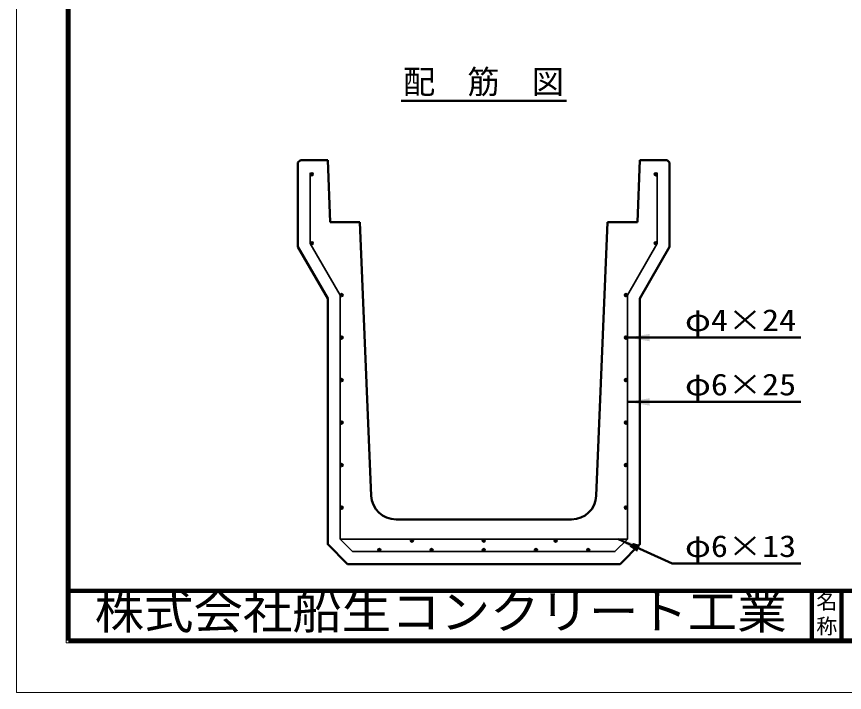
# Model space of a CAD drawing. Units: millimetres, scale not verified. Extents: x -2102 to 2102, y -1485 to 1485.
# Drawn here: x -2102 to -432, y -1485 to -121 of the extents above; entities that cross this region are included whole.
import ezdxf
from ezdxf.enums import TextEntityAlignment as Align

# ---------------------------------------------------------------- set-up
doc = ezdxf.new("R2010")
doc.units = ezdxf.units.MM
doc.header["$LTSCALE"] = 5
doc.layers.add('0-0_V-nasSTD', color=7, linetype='Continuous', lineweight=50)
doc.layers.add('0-1_0', color=7, linetype='Continuous', lineweight=50)
doc.styles.add('ＭＳ ゴシック', font='')
doc.styles.get('ＭＳ ゴシック').set_extended_font_data('MS Gothic')

msp = doc.modelspace()

# ---------------------------------------------------------------- linework, layer by layer
at = {"layer": '0-0_V-nasSTD', "lineweight": 100}
for p, q in [((-1997.5, 1380), (-1997.5, -1380)), ((-1997.5, -1380), (1997.5, -1380))]:
    msp.add_line(p, q, dxfattribs=at)
at = {"layer": '0-0_V-nasSTD'}
for p, q in [((-1529.7, -410.835), (-1534.7, -415.835)), ((-1534.7, -415.835), (-1534.7, -585.835)), ((-1474.7, -410.835), (-1529.7, -410.835)), ((-1474.7, -410.835), (-1469.7, -535.835)), ((-849.7, -535.835), (-844.7, -410.835)), ((-844.7, -410.835), (-789.7, -410.835)), ((-789.7, -410.835), (-784.7, -415.835)), ((-784.7, -585.835), (-784.7, -415.835)), ((-1469.7, -535.835), (-1409.7, -535.835)), ((-1409.7, -535.835), (-1386.696, -1087.917)), ((-932.703, -1087.917), (-909.7, -535.835)), ((-909.7, -535.835), (-849.7, -535.835)), ((-869.7, -768.856), (-519.7, -768.856)), ((-869.7, -898.713), (-519.7, -898.713)), ((-1336.74, -1135.835), (-982.66, -1135.835)), ((-1434.7, -1225.835), (-884.7, -1225.835))]:
    msp.add_line(p, q, dxfattribs=at)
at = {"layer": '0-0_V-nasSTD', "lineweight": 35}
msp.add_line((-1449.7, -1175.48), (-869.7, -1175.48), dxfattribs=at)
at = {"layer": '0-0_V-nasSTD', "lineweight": 18}
for points in [[(-2102.5, -1485), (-2102.5, 1485), (2102.5, 1485), (2102.5, -1485)], [(-2002.5, -1385), (-2002.5, 1385), (2002.5, 1385), (2002.5, -1385)]]:
    msp.add_lwpolyline(points, close=True, dxfattribs=at)
at = {"layer": '0-0_V-nasSTD', "lineweight": 35}
msp.add_lwpolyline([(-1509.7, -436.137), (-1509.7, -579.137), (-1449.7, -683.06), (-1449.7, -1175.48), (-1424.344, -1200.835), (-895.055, -1200.835), (-869.7, -1175.48), (-869.7, -683.06), (-809.7, -579.137), (-809.7, -436.137)], dxfattribs=at)
at = {"layer": '0-0_V-nasSTD'}
for points in [[(-1534.7, -585.835), (-1474.7, -689.758), (-1474.7, -1185.835), (-1434.7, -1225.835)], [(-884.7, -1225.835), (-844.7, -1185.835), (-844.7, -689.758), (-784.7, -585.835)], [(-519.7, -1224.904), (-779.7, -1224.904), (-888.104, -1175.48)]]:
    msp.add_lwpolyline(points, dxfattribs=at)
at = {"layer": '0-0_V-nasSTD', "lineweight": 35}
for centre in [(-1506.7, -439.137), (-812.7, -439.137), (-1506.7, -578.333), (-812.7, -578.333), (-1446.7, -683.06), (-872.7, -683.06), (-1446.7, -768.856), (-872.7, -768.856), (-1446.7, -854.652), (-872.7, -854.652), (-1446.7, -940.448), (-872.7, -940.448), (-1446.7, -1026.244), (-872.7, -1026.244), (-1446.7, -1112.039), (-872.7, -1112.039), (-1304.7, -1178.48), (-1159.7, -1178.48), (-1014.7, -1178.48), (-1370.422, -1197.835), (-1265.061, -1197.835), (-1159.7, -1197.835), (-1054.339, -1197.835), (-948.978, -1197.835)]:
    msp.add_circle(centre, 3, dxfattribs=at)
at = {"layer": '0-0_V-nasSTD'}
for centre, start, end in [((-1336.74, -1085.835), 182.38594, 270), ((-982.66, -1085.835), 270, 357.61406)]:
    msp.add_arc(centre, 50, start, end, dxfattribs=at)
for points in [[(-1509.7, -439.137), (-1509.162, -437.423), (-1508.767, -441.311)], [(-1509.162, -437.423), (-1507.154, -436.171), (-1504.863, -436.764)], [(-1509.162, -437.423), (-1504.863, -436.764), (-1503.715, -438.833)], [(-1509.162, -437.423), (-1508.767, -441.311), (-1506.548, -442.133)], [(-1509.162, -437.423), (-1506.548, -442.133), (-1504.423, -441.091)], [(-1509.162, -437.423), (-1504.423, -441.091), (-1503.715, -438.833)], [(-815.684, -439.44), (-814.976, -437.183), (-810.237, -440.851)], [(-815.684, -439.44), (-814.536, -441.509), (-810.237, -440.851)], [(-814.976, -437.183), (-812.852, -436.141), (-810.237, -440.851)], [(-814.536, -441.509), (-812.245, -442.102), (-810.237, -440.851)], [(-812.852, -436.141), (-810.633, -436.962), (-810.237, -440.851)], [(-810.633, -436.962), (-810.237, -440.851), (-809.7, -439.137)], [(-1509.7, -578.333), (-1509.698, -578.434), (-1509.247, -576.748)], [(-1509.698, -578.434), (-1509.693, -578.536), (-1509.247, -576.748)], [(-1509.693, -578.536), (-1509.684, -578.637), (-1509.247, -576.748)], [(-1509.684, -578.637), (-1509.672, -578.737), (-1509.247, -576.748)], [(-1509.672, -578.737), (-1509.657, -578.837), (-1509.247, -576.748)], [(-1509.657, -578.837), (-1509.638, -578.937), (-1509.247, -576.748)], [(-1509.638, -578.937), (-1509.616, -579.036), (-1509.247, -576.748)], [(-1509.616, -579.036), (-1509.598, -579.109), (-1509.247, -576.748)], [(-1509.598, -579.109), (-1509.569, -579.21), (-1509.247, -576.748)], [(-1509.569, -579.21), (-1509.536, -579.309), (-1509.247, -576.748)], [(-1509.536, -579.309), (-1509.501, -579.408), (-1509.247, -576.748)], [(-1509.501, -579.408), (-1509.461, -579.505), (-1509.247, -576.748)], [(-1509.461, -579.505), (-1509.419, -579.6), (-1509.247, -576.748)], [(-1509.419, -579.6), (-1509.373, -579.695), (-1509.247, -576.748)], [(-1509.373, -579.695), (-1509.324, -579.787), (-1509.247, -576.748)], [(-1509.324, -579.787), (-1509.285, -579.855), (-1509.247, -576.748)], [(-1509.285, -579.855), (-1509.247, -576.748), (-1507.577, -581.202)], [(-1509.247, -576.748), (-1507.506, -575.444), (-1505.341, -575.658)], [(-1509.247, -576.748), (-1505.341, -575.658), (-1503.891, -577.28)], [(-1509.247, -576.748), (-1507.577, -581.202), (-1505.407, -581.04)], [(-1509.247, -576.748), (-1505.407, -581.04), (-1503.917, -579.455)], [(-1509.247, -576.748), (-1503.917, -579.455), (-1503.891, -577.28)], [(-815.659, -577.842), (-814.544, -575.967), (-811.268, -580.969)], [(-815.659, -577.842), (-815.209, -579.977), (-811.268, -580.969)], [(-815.209, -579.977), (-813.432, -581.242), (-811.268, -580.969)], [(-814.544, -575.967), (-812.453, -575.343), (-811.268, -580.969)], [(-812.453, -575.343), (-811.268, -580.969), (-810.493, -576.301)], [(-811.268, -580.969), (-810.493, -576.301), (-809.7, -578.333)], [(-811.268, -580.969), (-809.701, -578.409), (-809.7, -578.333)], [(-811.268, -580.969), (-809.705, -578.51), (-809.701, -578.409)], [(-811.268, -580.969), (-809.713, -578.611), (-809.705, -578.51)], [(-811.268, -580.969), (-809.724, -578.712), (-809.713, -578.611)], [(-811.268, -580.969), (-809.738, -578.812), (-809.724, -578.712)], [(-811.268, -580.969), (-809.756, -578.912), (-809.738, -578.812)], [(-811.268, -580.969), (-809.777, -579.011), (-809.756, -578.912)], [(-811.268, -580.969), (-809.802, -579.109), (-809.777, -579.011)], [(-811.268, -580.969), (-809.822, -579.18), (-809.802, -579.109)], [(-811.268, -580.969), (-809.851, -579.274), (-809.822, -579.18)], [(-811.268, -580.969), (-809.883, -579.366), (-809.851, -579.274)], [(-811.268, -580.969), (-809.919, -579.458), (-809.883, -579.366)], [(-811.268, -580.969), (-809.957, -579.548), (-809.919, -579.458)], [(-811.268, -580.969), (-809.998, -579.637), (-809.957, -579.548)], [(-811.268, -580.969), (-810.042, -579.725), (-809.998, -579.637)], [(-811.268, -580.969), (-810.089, -579.811), (-810.042, -579.725)], [(-1449.7, -683.06), (-1449.162, -681.346), (-1448.767, -685.234)], [(-1449.162, -681.346), (-1447.154, -680.094), (-1444.863, -680.687)], [(-1449.162, -681.346), (-1444.863, -680.687), (-1443.715, -682.756)], [(-1449.162, -681.346), (-1448.767, -685.234), (-1446.548, -686.056)], [(-1449.162, -681.346), (-1446.548, -686.056), (-1444.423, -685.014)], [(-1449.162, -681.346), (-1444.423, -685.014), (-1443.715, -682.756)], [(-875.684, -683.363), (-874.976, -681.106), (-870.237, -684.774)], [(-875.684, -683.363), (-874.536, -685.432), (-870.237, -684.774)], [(-874.976, -681.106), (-872.852, -680.064), (-870.237, -684.774)], [(-874.536, -685.432), (-872.245, -686.025), (-870.237, -684.774)], [(-872.852, -680.064), (-870.633, -680.885), (-870.237, -684.774)], [(-870.633, -680.885), (-870.237, -684.774), (-869.7, -683.06)], [(-1449.7, -768.856), (-1449.162, -767.142), (-1448.767, -771.03)], [(-1449.162, -767.142), (-1447.154, -765.89), (-1444.863, -766.483)], [(-1449.162, -767.142), (-1444.863, -766.483), (-1443.715, -768.552)], [(-1449.162, -767.142), (-1448.767, -771.03), (-1446.548, -771.852)], [(-1449.162, -767.142), (-1446.548, -771.852), (-1444.423, -770.81)], [(-1449.162, -767.142), (-1444.423, -770.81), (-1443.715, -768.552)], [(-875.684, -769.159), (-874.976, -766.902), (-870.237, -770.57)], [(-874.976, -766.902), (-872.852, -765.86), (-870.237, -770.57)], [(-872.852, -765.86), (-870.633, -766.681), (-870.237, -770.57)], [(-870.633, -766.681), (-870.237, -770.57), (-869.7, -768.856)], [(-869.7, -768.856), (-824.7, -776.356), (-824.7, -761.356)], [(-875.684, -769.159), (-874.536, -771.228), (-870.237, -770.57)], [(-874.536, -771.228), (-872.245, -771.821), (-870.237, -770.57)], [(-1449.162, -852.938), (-1447.154, -851.686), (-1444.863, -852.279)], [(-874.976, -852.698), (-872.852, -851.655), (-870.237, -856.365)], [(-872.852, -851.655), (-870.633, -852.477), (-870.237, -856.365)], [(-1449.7, -854.652), (-1449.162, -852.938), (-1448.767, -856.826)], [(-1449.162, -852.938), (-1444.863, -852.279), (-1443.715, -854.348)], [(-1449.162, -852.938), (-1448.767, -856.826), (-1446.548, -857.648)], [(-1449.162, -852.938), (-1446.548, -857.648), (-1444.423, -856.606)], [(-1449.162, -852.938), (-1444.423, -856.606), (-1443.715, -854.348)], [(-875.684, -854.955), (-874.976, -852.698), (-870.237, -856.365)], [(-875.684, -854.955), (-874.536, -857.024), (-870.237, -856.365)], [(-874.536, -857.024), (-872.245, -857.617), (-870.237, -856.365)], [(-870.633, -852.477), (-870.237, -856.365), (-869.7, -854.652)], [(-869.7, -898.713), (-824.7, -906.213), (-824.7, -891.213)], [(-1449.7, -940.448), (-1449.162, -938.734), (-1448.767, -942.622)], [(-1449.162, -938.734), (-1447.154, -937.482), (-1444.863, -938.075)], [(-1449.162, -938.734), (-1444.863, -938.075), (-1443.715, -940.144)], [(-1449.162, -938.734), (-1448.767, -942.622), (-1446.548, -943.444)], [(-1449.162, -938.734), (-1446.548, -943.444), (-1444.423, -942.402)], [(-1449.162, -938.734), (-1444.423, -942.402), (-1443.715, -940.144)], [(-875.684, -940.751), (-874.976, -938.493), (-870.237, -942.161)], [(-875.684, -940.751), (-874.536, -942.82), (-870.237, -942.161)], [(-874.976, -938.493), (-872.852, -937.451), (-870.237, -942.161)], [(-874.536, -942.82), (-872.245, -943.413), (-870.237, -942.161)], [(-872.852, -937.451), (-870.633, -938.273), (-870.237, -942.161)], [(-870.633, -938.273), (-870.237, -942.161), (-869.7, -940.448)], [(-1449.7, -1026.244), (-1449.162, -1024.53), (-1448.767, -1028.418)], [(-1449.162, -1024.53), (-1447.154, -1023.278), (-1444.863, -1023.871)], [(-1449.162, -1024.53), (-1444.863, -1023.871), (-1443.715, -1025.94)], [(-1449.162, -1024.53), (-1448.767, -1028.418), (-1446.548, -1029.24)], [(-1449.162, -1024.53), (-1446.548, -1029.24), (-1444.423, -1028.198)], [(-1449.162, -1024.53), (-1444.423, -1028.198), (-1443.715, -1025.94)], [(-875.684, -1026.547), (-874.976, -1024.289), (-870.237, -1027.957)], [(-875.684, -1026.547), (-874.536, -1028.616), (-870.237, -1027.957)], [(-874.976, -1024.289), (-872.852, -1023.247), (-870.237, -1027.957)], [(-874.536, -1028.616), (-872.245, -1029.209), (-870.237, -1027.957)], [(-872.852, -1023.247), (-870.633, -1024.069), (-870.237, -1027.957)], [(-870.633, -1024.069), (-870.237, -1027.957), (-869.7, -1026.244)], [(-1449.7, -1112.039), (-1449.162, -1110.326), (-1448.767, -1114.214)], [(-1449.162, -1110.326), (-1447.154, -1109.074), (-1444.863, -1109.667)], [(-1449.162, -1110.326), (-1444.863, -1109.667), (-1443.715, -1111.736)], [(-1449.162, -1110.326), (-1448.767, -1114.214), (-1446.548, -1115.036)], [(-1449.162, -1110.326), (-1446.548, -1115.036), (-1444.423, -1113.994)], [(-1449.162, -1110.326), (-1444.423, -1113.994), (-1443.715, -1111.736)], [(-875.684, -1112.343), (-874.976, -1110.085), (-870.237, -1113.753)], [(-875.684, -1112.343), (-874.536, -1114.412), (-870.237, -1113.753)], [(-874.976, -1110.085), (-872.852, -1109.043), (-870.237, -1113.753)], [(-874.536, -1114.412), (-872.245, -1115.005), (-870.237, -1113.753)], [(-872.852, -1109.043), (-870.633, -1109.865), (-870.237, -1113.753)], [(-870.633, -1109.865), (-870.237, -1113.753), (-869.7, -1112.039)], [(-1307.694, -1178.669), (-1307.098, -1176.678), (-1303.182, -1181.068)], [(-1307.694, -1178.669), (-1306.852, -1180.569), (-1303.182, -1181.068)], [(-1307.098, -1176.678), (-1305.351, -1175.552), (-1303.182, -1181.068)], [(-1306.852, -1180.569), (-1306.768, -1180.653), (-1303.182, -1181.068)], [(-1306.768, -1180.653), (-1306.651, -1180.759), (-1303.182, -1181.068)], [(-1306.651, -1180.759), (-1306.529, -1180.858), (-1303.182, -1181.068)], [(-1306.529, -1180.858), (-1306.401, -1180.951), (-1303.182, -1181.068)], [(-1306.401, -1180.951), (-1306.269, -1181.037), (-1303.182, -1181.068)], [(-1306.269, -1181.037), (-1306.132, -1181.116), (-1303.182, -1181.068)], [(-1306.132, -1181.116), (-1305.992, -1181.188), (-1303.182, -1181.068)], [(-1305.992, -1181.188), (-1305.847, -1181.252), (-1303.182, -1181.068)], [(-1305.847, -1181.252), (-1305.741, -1181.293), (-1303.182, -1181.068)], [(-1305.741, -1181.293), (-1305.597, -1181.343), (-1303.182, -1181.068)], [(-1305.597, -1181.343), (-1305.451, -1181.384), (-1303.182, -1181.068)], [(-1305.451, -1181.384), (-1305.303, -1181.419), (-1303.182, -1181.068)], [(-1305.351, -1175.552), (-1303.291, -1175.831), (-1303.182, -1181.068)], [(-1305.303, -1181.419), (-1305.154, -1181.446), (-1303.182, -1181.068)], [(-1305.154, -1181.446), (-1305.003, -1181.465), (-1303.182, -1181.068)], [(-1305.003, -1181.465), (-1304.852, -1181.476), (-1303.182, -1181.068)], [(-1304.852, -1181.476), (-1304.7, -1181.48), (-1303.182, -1181.068)], [(-1303.291, -1175.831), (-1303.182, -1181.068), (-1301.908, -1177.382)], [(-1303.182, -1181.068), (-1301.908, -1177.382), (-1301.864, -1179.46)], [(-1162.694, -1178.669), (-1162.098, -1176.678), (-1158.182, -1181.068)], [(-1162.694, -1178.669), (-1161.852, -1180.569), (-1158.182, -1181.068)], [(-1162.098, -1176.678), (-1160.351, -1175.552), (-1158.182, -1181.068)], [(-1161.852, -1180.569), (-1161.768, -1180.653), (-1158.182, -1181.068)], [(-1161.768, -1180.653), (-1161.651, -1180.759), (-1158.182, -1181.068)], [(-1161.651, -1180.759), (-1161.529, -1180.858), (-1158.182, -1181.068)], [(-1161.529, -1180.858), (-1161.401, -1180.951), (-1158.182, -1181.068)], [(-1161.401, -1180.951), (-1161.269, -1181.037), (-1158.182, -1181.068)], [(-1161.269, -1181.037), (-1161.132, -1181.116), (-1158.182, -1181.068)], [(-1161.132, -1181.116), (-1160.992, -1181.188), (-1158.182, -1181.068)], [(-1160.992, -1181.188), (-1160.847, -1181.252), (-1158.182, -1181.068)], [(-1160.847, -1181.252), (-1160.741, -1181.293), (-1158.182, -1181.068)], [(-1160.741, -1181.293), (-1160.597, -1181.343), (-1158.182, -1181.068)], [(-1160.597, -1181.343), (-1160.451, -1181.384), (-1158.182, -1181.068)], [(-1160.451, -1181.384), (-1160.303, -1181.419), (-1158.182, -1181.068)], [(-1160.351, -1175.552), (-1158.291, -1175.831), (-1158.182, -1181.068)], [(-1160.303, -1181.419), (-1160.154, -1181.446), (-1158.182, -1181.068)], [(-1160.154, -1181.446), (-1160.003, -1181.465), (-1158.182, -1181.068)], [(-1160.003, -1181.465), (-1159.852, -1181.476), (-1158.182, -1181.068)], [(-1159.852, -1181.476), (-1159.7, -1181.48), (-1158.182, -1181.068)], [(-1158.291, -1175.831), (-1158.182, -1181.068), (-1156.908, -1177.382)], [(-1158.182, -1181.068), (-1156.908, -1177.382), (-1156.864, -1179.46)], [(-1017.694, -1178.669), (-1017.098, -1176.678), (-1013.182, -1181.068)], [(-1017.694, -1178.669), (-1016.852, -1180.569), (-1013.182, -1181.068)], [(-1017.098, -1176.678), (-1015.351, -1175.552), (-1013.182, -1181.068)], [(-1016.852, -1180.569), (-1016.768, -1180.653), (-1013.182, -1181.068)], [(-1016.768, -1180.653), (-1016.651, -1180.759), (-1013.182, -1181.068)], [(-1016.651, -1180.759), (-1016.529, -1180.858), (-1013.182, -1181.068)], [(-1016.529, -1180.858), (-1016.401, -1180.951), (-1013.182, -1181.068)], [(-1016.401, -1180.951), (-1016.269, -1181.037), (-1013.182, -1181.068)], [(-1016.269, -1181.037), (-1016.132, -1181.116), (-1013.182, -1181.068)], [(-1016.132, -1181.116), (-1015.992, -1181.188), (-1013.182, -1181.068)], [(-1015.992, -1181.188), (-1015.847, -1181.252), (-1013.182, -1181.068)], [(-1015.847, -1181.252), (-1015.741, -1181.293), (-1013.182, -1181.068)], [(-1015.741, -1181.293), (-1015.597, -1181.343), (-1013.182, -1181.068)], [(-1015.597, -1181.343), (-1015.451, -1181.384), (-1013.182, -1181.068)], [(-1015.451, -1181.384), (-1015.303, -1181.419), (-1013.182, -1181.068)], [(-1015.351, -1175.552), (-1013.291, -1175.831), (-1013.182, -1181.068)], [(-1015.303, -1181.419), (-1015.154, -1181.446), (-1013.182, -1181.068)], [(-1015.154, -1181.446), (-1015.003, -1181.465), (-1013.182, -1181.068)], [(-1015.003, -1181.465), (-1014.852, -1181.476), (-1013.182, -1181.068)], [(-1014.852, -1181.476), (-1014.7, -1181.48), (-1013.182, -1181.068)], [(-1013.291, -1175.831), (-1013.182, -1181.068), (-1011.908, -1177.382)], [(-1013.182, -1181.068), (-1011.908, -1177.382), (-1011.864, -1179.46)], [(-888.104, -1175.48), (-865.652, -1190.608), (-858.487, -1183.442)], [(-865.652, -1190.608), (-858.487, -1183.442), (-850.27, -1200.972)], [(-858.487, -1183.442), (-850.27, -1200.972), (-844.047, -1187.324)], [(-1373.416, -1198.024), (-1372.82, -1196.033), (-1368.904, -1200.423)], [(-1373.416, -1198.024), (-1372.574, -1199.925), (-1368.904, -1200.423)], [(-1372.82, -1196.033), (-1371.073, -1194.907), (-1368.904, -1200.423)], [(-1372.574, -1199.925), (-1372.49, -1200.008), (-1368.904, -1200.423)], [(-1372.49, -1200.008), (-1372.373, -1200.114), (-1368.904, -1200.423)], [(-1372.373, -1200.114), (-1372.251, -1200.213), (-1368.904, -1200.423)], [(-1372.251, -1200.213), (-1372.123, -1200.306), (-1368.904, -1200.423)], [(-1372.123, -1200.306), (-1371.991, -1200.392), (-1368.904, -1200.423)], [(-1371.991, -1200.392), (-1371.854, -1200.471), (-1368.904, -1200.423)], [(-1371.854, -1200.471), (-1371.714, -1200.543), (-1368.904, -1200.423)], [(-1371.714, -1200.543), (-1371.569, -1200.607), (-1368.904, -1200.423)], [(-1371.569, -1200.607), (-1371.463, -1200.649), (-1368.904, -1200.423)], [(-1371.463, -1200.649), (-1371.319, -1200.698), (-1368.904, -1200.423)], [(-1371.319, -1200.698), (-1371.173, -1200.74), (-1368.904, -1200.423)], [(-1371.173, -1200.74), (-1371.025, -1200.774), (-1368.904, -1200.423)], [(-1371.073, -1194.907), (-1369.013, -1195.186), (-1368.904, -1200.423)], [(-1371.025, -1200.774), (-1370.876, -1200.801), (-1368.904, -1200.423)], [(-1370.876, -1200.801), (-1370.725, -1200.82), (-1368.904, -1200.423)], [(-1370.725, -1200.82), (-1370.574, -1200.832), (-1368.904, -1200.423)], [(-1370.574, -1200.832), (-1370.422, -1200.835), (-1368.904, -1200.423)], [(-1369.013, -1195.186), (-1368.904, -1200.423), (-1367.63, -1196.737)], [(-1368.904, -1200.423), (-1367.63, -1196.737), (-1367.586, -1198.815)], [(-1268.057, -1197.683), (-1267.015, -1195.559), (-1263.347, -1200.298)], [(-1268.057, -1197.683), (-1267.235, -1199.902), (-1263.347, -1200.298)], [(-1267.235, -1199.902), (-1265.061, -1200.835), (-1263.347, -1200.298)], [(-1267.015, -1195.559), (-1264.757, -1194.851), (-1263.347, -1200.298)], [(-1264.757, -1194.851), (-1263.347, -1200.298), (-1262.688, -1195.999)], [(-1263.347, -1200.298), (-1262.688, -1195.999), (-1262.095, -1198.29)], [(-1162.665, -1198.29), (-1162.072, -1195.999), (-1161.413, -1200.298)], [(-1162.072, -1195.999), (-1161.413, -1200.298), (-1160.003, -1194.851)], [(-1161.413, -1200.298), (-1160.003, -1194.851), (-1157.746, -1195.559)], [(-1161.413, -1200.298), (-1157.746, -1195.559), (-1156.704, -1197.683)], [(-1161.413, -1200.298), (-1157.525, -1199.902), (-1156.704, -1197.683)], [(-1161.413, -1200.298), (-1159.7, -1200.835), (-1157.525, -1199.902)], [(-1057.304, -1198.29), (-1056.711, -1195.999), (-1056.052, -1200.298)], [(-1056.711, -1195.999), (-1056.052, -1200.298), (-1054.642, -1194.851)], [(-1056.052, -1200.298), (-1054.642, -1194.851), (-1052.385, -1195.559)], [(-1056.052, -1200.298), (-1052.385, -1195.559), (-1051.343, -1197.683)], [(-1056.052, -1200.298), (-1052.164, -1199.902), (-1051.343, -1197.683)], [(-1056.052, -1200.298), (-1054.339, -1200.835), (-1052.164, -1199.902)], [(-951.813, -1198.815), (-951.77, -1196.737), (-950.496, -1200.423)], [(-951.77, -1196.737), (-950.496, -1200.423), (-950.386, -1195.186)], [(-950.496, -1200.423), (-950.386, -1195.186), (-948.326, -1194.907)], [(-950.496, -1200.423), (-948.326, -1194.907), (-946.579, -1196.033)], [(-950.496, -1200.423), (-946.579, -1196.033), (-945.984, -1198.024)], [(-950.496, -1200.423), (-946.825, -1199.925), (-945.984, -1198.024)], [(-950.496, -1200.423), (-946.909, -1200.008), (-946.825, -1199.925)], [(-950.496, -1200.423), (-947.026, -1200.114), (-946.909, -1200.008)], [(-950.496, -1200.423), (-947.149, -1200.213), (-947.026, -1200.114)], [(-950.496, -1200.423), (-947.276, -1200.306), (-947.149, -1200.213)], [(-950.496, -1200.423), (-947.409, -1200.392), (-947.276, -1200.306)], [(-950.496, -1200.423), (-947.545, -1200.471), (-947.409, -1200.392)], [(-950.496, -1200.423), (-948.978, -1200.835), (-948.826, -1200.832)], [(-950.496, -1200.423), (-948.826, -1200.832), (-948.674, -1200.82)], [(-950.496, -1200.423), (-948.674, -1200.82), (-948.524, -1200.801)], [(-950.496, -1200.423), (-948.524, -1200.801), (-948.374, -1200.774)], [(-950.496, -1200.423), (-948.374, -1200.774), (-948.226, -1200.74)], [(-950.496, -1200.423), (-948.226, -1200.74), (-948.08, -1200.698)], [(-950.496, -1200.423), (-948.08, -1200.698), (-947.936, -1200.649)], [(-950.496, -1200.423), (-947.936, -1200.649), (-947.83, -1200.607)], [(-950.496, -1200.423), (-947.83, -1200.607), (-947.686, -1200.543)], [(-950.496, -1200.423), (-947.686, -1200.543), (-947.545, -1200.471)]]:
    msp.add_solid(points, dxfattribs=at)
at = {"layer": '0-1_0'}
msp.add_line((-1326.7, -290.835), (-992.7, -290.835), dxfattribs=at)
at = {"layer": '0-1_0', "lineweight": 100}
for p, q in [((-1997.5, -1280), (1997.5, -1280)), ((-497.5, -1280), (-497.5, -1380)), ((-437.5, -1280), (-437.5, -1380))]:
    msp.add_line(p, q, dxfattribs=at)

# ---------------------------------------------------------------- texts
at = {"layer": '0-0_V-nasSTD', "style": 'ＭＳ ゴシック'}
for s, height, p in [('配\u3000筋\u3000図', 47.65, (-1322.704, -290.835)), ('名', 30.79, (-488.518, -1326.001)), ('称', 30.79, (-488.524, -1375.99))]:
    msp.add_text(s, height=height, dxfattribs=at).set_placement(p, align=Align.BOTTOM_LEFT)
for s, height, width, p in [('φ4×24', 43.99, 1.15, (-753.7, -768.856)), ('φ6×25', 43.99, 1.15, (-753.7, -898.713)), ('φ6×13', 43.99, 1.15, (-753.7, -1224.904)), ('株式会社船生コンクリート工業', 69.65, 1.05, (-1945, -1377.5))]:
    msp.add_text(s, height=height, dxfattribs=dict(at, width=width)).set_placement(p, align=Align.BOTTOM_LEFT)

doc.saveas('drawing.dxf')
